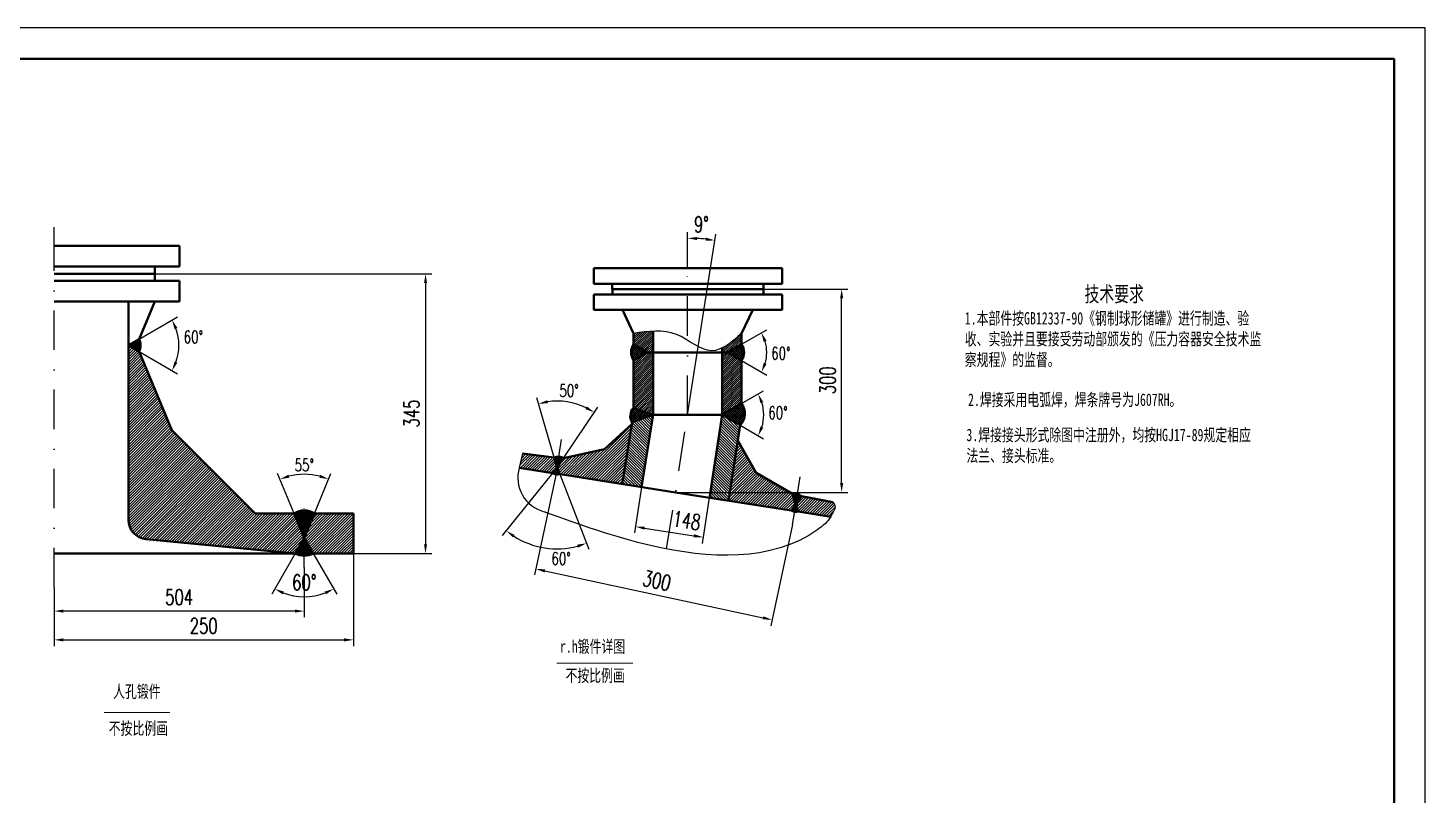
# Model space of a CAD drawing. Header units: inches. Extents: x 0 to 841, y 0 to 594.
# Drawn here: x 391.1 to 841, y 346.9 to 594 of the extents above; entities that cross this region are included whole.
import ezdxf

# ---------------------------------------------------------------- set-up
doc = ezdxf.new("R2010")
doc.units = ezdxf.units.IN
doc.header["$MEASUREMENT"] = 0
doc.linetypes.add('DASHDOT', pattern=[25.4, 12.7, -6.35, 0, -6.35])
for name, color, linetype, lineweight in [('图层1', 180, 'Continuous', 50), ('文字', 7, 'Continuous', 18), ('轮廓线', 170, 'Continuous', 50)]:
    doc.layers.add(name, color=color, linetype=linetype, lineweight=lineweight)
doc.layers.add('图层2', color=240, linetype='Continuous')
doc.layers.add('图层3', color=90, linetype='DASHDOT')
doc.styles.add('技术说明', font='txt.shx', dxfattribs={"width": 0.7, "height": 5, "bigfont": 'gbcbig.shx'})
doc.styles.add('技术说明文字', font='txt.shx', dxfattribs={"width": 0.7, "height": 4})
doc.dimstyles.new('ISO-25', dxfattribs={"dimtxt": 2, "dimasz": 3, "dimexe": 2, "dimexo": 0, "dimgap": 2, "dimtad": 1, "dimtoh": 1, "dimtxsty": '技术说明', "dimcen": 0, "dimadec": 0, "dimazin": 0, "dimtfac": 1, "dimtmove": 0, "dimatfit": 3, "dimfxl": 0, "dimarcsym": 0})
doc.dimstyles.new('副本 ISO-25', dxfattribs={"dimtxt": 4, "dimasz": 3, "dimexe": 2, "dimexo": 0, "dimgap": 1, "dimtad": 2, "dimtih": 1, "dimtoh": 1, "dimdsep": 46, "dimtxsty": '技术说明文字', "dimcen": 0, "dimadec": 0, "dimazin": 0, "dimtfac": 1, "dimtmove": 0, "dimatfit": 3, "dimfxl": 0, "dimarcsym": 0})
pattern_1 = [(225, (1578.4389, 590.2623), (0.3367596, -0.3367596), []), (315, (1578.4389, 590.2623), (0.3367596, 0.3367596), [])]
pattern_2 = [(225, (1578.4389, 590.2623), (0.3367596, -0.3367596), [])]
pattern_3 = [(225, (-593.9749, -806.32711), (0.176776695, -0.176776695), []), (315, (-593.9749, -806.32711), (0.176776695, 0.176776695), [])]
pattern_4 = [(315, (-38.02476, 20.238), (0.176776695, 0.176776695), []), (45, (-38.02476, 20.238), (-0.176776695, 0.176776695), [])]

# ---------------------------------------------------------------- blocks, each defined once
blk = doc.blocks.new('*D1')
at = {"color": 0, "lineweight": -2}
for p, q in [((495.91, 424.71), (495.91, 394.92)), ((399.51, 413.82), (399.51, 394.92)), ((402.51, 396.92), (492.91, 396.92))]:
    blk.add_line(p, q, dxfattribs=at)
at = {"color": 0}
for points in [[(402.51, 397.42), (402.51, 396.42), (399.51, 396.92)], [(492.91, 397.42), (492.91, 396.42), (495.91, 396.92)]]:
    blk.add_solid(points, dxfattribs=at)
at = {"layer": 'Defpoints', "color": 0}
for p in [(495.91, 424.71), (399.51, 413.82), (495.91, 396.92)]:
    blk.add_point(p, dxfattribs=at)
at = {"color": 0, "insert": (447.71, 401.42), "char_height": 5, "attachment_point": 5, "style": '技术说明'}
blk.add_mtext('250', dxfattribs=at)
blk = doc.blocks.new('*D2')
at = {"color": 0, "lineweight": -2}
for p, q in [((431.97, 514.85), (521.13, 514.85)), ((519.13, 511.85), (519.13, 427.71)), ((495.91, 424.71), (521.13, 424.71))]:
    blk.add_line(p, q, dxfattribs=at)
at = {"color": 0}
for points in [[(518.63, 511.85), (519.63, 511.85), (519.13, 514.85)], [(518.63, 427.71), (519.63, 427.71), (519.13, 424.71)]]:
    blk.add_solid(points, dxfattribs=at)
at = {"layer": 'Defpoints', "color": 0}
for p in [(431.97, 514.85), (495.91, 424.71), (519.13, 424.71)]:
    blk.add_point(p, dxfattribs=at)
at = {"color": 0, "insert": (514.63, 469.78), "char_height": 5, "attachment_point": 5, "rotation": 90, "style": '技术说明'}
blk.add_mtext('345', dxfattribs=at)
blk = doc.blocks.new('*D3')
at = {"color": 0, "lineweight": -2}
for p, q in [((477.16, 424.71), (469.59, 411.59)), ((483, 424.71), (490.57, 411.59))]:
    blk.add_line(p, q, dxfattribs=at)
blk.add_arc((480.08, 429.76), 18.98, 249.0654, 290.9346, dxfattribs=at)
at = {"color": 0}
for points in [[(473.09, 411.58), (473.52, 412.48), (470.59, 413.32)], [(486.65, 412.48), (487.08, 411.58), (489.57, 413.32)]]:
    blk.add_solid(points, dxfattribs=at)
at = {"layer": 'Defpoints', "color": 0}
for p in [(480.08, 429.76), (480.08, 429.76), (477.16, 424.71), (483, 424.71), (483.38, 411.07)]:
    blk.add_point(p, dxfattribs=at)
at = {"color": 0, "insert": (480.07, 415.42), "char_height": 5, "attachment_point": 5, "rotation": 359.9322, "style": '技术说明'}
blk.add_mtext('60°', dxfattribs=at)
blk = doc.blocks.new('*D4')
at = {"layer": 'Defpoints', "color": 0}
for p in [(423.43, 491.78), (423.43, 491.78), (426.96, 493.81), (426.96, 489.74), (439.45, 488.95)]:
    blk.add_point(p, dxfattribs=at)
at = {"layer": '文字', "color": 0, "lineweight": -2}
for p, q in [((426.96, 493.81), (439.25, 500.91)), ((426.96, 489.74), (439.25, 482.64))]:
    blk.add_line(p, q, dxfattribs=at)
blk.add_arc((423.43, 491.78), 16.27, 340.5813, 19.4187, dxfattribs=at)
at = {"layer": '文字', "color": 0}
for points in [[(438.32, 496.98), (439.23, 497.39), (437.52, 499.91)], [(439.23, 486.16), (438.32, 486.58), (437.52, 483.64)]]:
    blk.add_solid(points, dxfattribs=at)
at = {"layer": '文字', "color": 0, "insert": (444.37, 494.47), "char_height": 4, "attachment_point": 5, "style": '技术说明文字'}
blk.add_mtext('60°', dxfattribs=at)
blk = doc.blocks.new('*D5')
at = {"color": 0, "lineweight": -2}
for p, q in [((480.08, 420.18), (480.08, 404.19)), ((399.51, 413.82), (399.51, 404.19)), ((477.08, 406.19), (402.51, 406.19))]:
    blk.add_line(p, q, dxfattribs=at)
at = {"color": 0}
for points in [[(402.51, 406.69), (402.51, 405.69), (399.51, 406.19)], [(477.08, 406.69), (477.08, 405.69), (480.08, 406.19)]]:
    blk.add_solid(points, dxfattribs=at)
at = {"layer": 'Defpoints', "color": 0}
for p in [(480.08, 420.18), (399.51, 413.82), (399.51, 406.19)]:
    blk.add_point(p, dxfattribs=at)
at = {"color": 0, "insert": (439.79, 410.69), "char_height": 5, "attachment_point": 5, "style": '技术说明'}
blk.add_mtext('504', dxfattribs=at)
blk = doc.blocks.new('*D6')
at = {"color": 0, "lineweight": -2}
for p, q in [((627.96, 509.91), (655.13, 509.91)), ((653.13, 447.42), (653.13, 506.91)), ((599.62, 444.42), (655.13, 444.42))]:
    blk.add_line(p, q, dxfattribs=at)
at = {"color": 0}
for points in [[(652.63, 506.91), (653.63, 506.91), (653.13, 509.91)], [(652.63, 447.42), (653.63, 447.42), (653.13, 444.42)]]:
    blk.add_solid(points, dxfattribs=at)
at = {"layer": 'Defpoints', "color": 0}
for p in [(627.96, 509.91), (653.13, 509.91), (599.62, 444.42)]:
    blk.add_point(p, dxfattribs=at)
at = {"color": 0, "insert": (648.63, 480.51), "char_height": 5, "attachment_point": 5, "rotation": 90, "style": '技术说明'}
blk.add_mtext('300', dxfattribs=at)
blk = doc.blocks.new('*D7')
at = {"color": 0, "lineweight": -2}
for p, q in [((560.55, 455.64), (554.94, 474.88)), ((563.6, 455.49), (574.58, 471.83))]:
    blk.add_line(p, q, dxfattribs=at)
blk.add_arc((561.5, 452.37), 21.45, 64.1192, 98.2342, dxfattribs=at)
at = {"color": 0}
for points in [[(558.53, 473.11), (558.32, 474.09), (555.5, 472.96)], [(571.11, 472.1), (570.61, 471.23), (573.46, 470.17)]]:
    blk.add_solid(points, dxfattribs=at)
at = {"layer": 'Defpoints', "color": 0}
for p in [(567.84, 472.86), (560.55, 455.64), (563.6, 455.49), (561.31, 453.02), (561.81, 452.83)]:
    blk.add_point(p, dxfattribs=at)
at = {"color": 0, "insert": (565.35, 477.18), "char_height": 4, "attachment_point": 5, "style": '技术说明文字'}
blk.add_mtext('50°', dxfattribs=at)
blk = doc.blocks.new('*D8')
at = {"color": 0, "lineweight": -2}
for p, q in [((560.06, 450.61), (543.85, 430.48)), ((562.34, 450.26), (571.68, 426.16))]:
    blk.add_line(p, q, dxfattribs=at)
blk.add_arc((561.51, 452.41), 26.16, 237.7515, 284.6019, dxfattribs=at)
at = {"color": 0}
for points in [[(547.26, 429.88), (547.84, 430.7), (545.11, 432.03)], [(567.95, 427.58), (568.26, 426.62), (570.96, 428.02)]]:
    blk.add_solid(points, dxfattribs=at)
at = {"layer": 'Defpoints', "color": 0}
for p in [(560.06, 450.61), (561.15, 451.97), (561.71, 451.88), (562.34, 450.26), (553.07, 427.65)]:
    blk.add_point(p, dxfattribs=at)
at = {"color": 0, "insert": (562.79, 423.09), "char_height": 4, "attachment_point": 5, "style": '技术说明文字'}
blk.add_mtext('60°', dxfattribs=at)
blk = doc.blocks.new('*D9')
at = {"color": 0, "lineweight": -2}
for p, q in [((561.2, 450.43), (554.18, 417.82)), ((637.35, 434.05), (630.33, 401.43)), ((557.54, 419.14), (627.82, 404.02))]:
    blk.add_line(p, q, dxfattribs=at)
at = {"color": 0}
for points in [[(557.64, 419.63), (557.43, 418.65), (554.6, 419.77)], [(627.93, 404.51), (627.71, 403.53), (630.75, 403.39)]]:
    blk.add_solid(points, dxfattribs=at)
at = {"layer": 'Defpoints', "color": 0}
for p in [(561.2, 450.43), (637.35, 434.05), (630.75, 403.39)]:
    blk.add_point(p, dxfattribs=at)
at = {"color": 0, "insert": (593.62, 415.98), "char_height": 5, "attachment_point": 5, "rotation": 347.8557, "style": '技术说明'}
blk.add_mtext('300', dxfattribs=at)
blk = doc.blocks.new('*D10')
at = {"color": 0, "lineweight": -2}
for p, q in [((620.93, 473.03), (627.97, 477.1)), ((620.41, 466.05), (627.97, 461.68))]:
    blk.add_line(p, q, dxfattribs=at)
blk.add_arc((614.63, 469.39), 13.41, 342.8422, 17.1578, dxfattribs=at)
at = {"color": 0}
for points in [[(626.98, 473.15), (627.9, 473.55), (626.24, 476.1)], [(627.9, 465.23), (626.98, 465.63), (626.24, 462.68)]]:
    blk.add_solid(points, dxfattribs=at)
at = {"layer": 'Defpoints', "color": 0}
for p in [(620.93, 473.03), (614.63, 469.39), (614.63, 469.39), (620.41, 466.05), (627.84, 467.06)]:
    blk.add_point(p, dxfattribs=at)
at = {"color": 0, "insert": (632.63, 470.05), "char_height": 4, "attachment_point": 5, "style": '技术说明文字'}
blk.add_mtext('60°', dxfattribs=at)
blk = doc.blocks.new('*D11')
at = {"color": 0, "lineweight": -2}
for p, q in [((620.93, 492.12), (629.05, 496.81)), ((620.93, 486.9), (629.05, 482.21))]:
    blk.add_line(p, q, dxfattribs=at)
blk.add_arc((616.4, 489.51), 12.61, 343.6657, 16.3343, dxfattribs=at)
at = {"color": 0}
for points in [[(628.04, 492.86), (628.96, 493.25), (627.32, 495.81)], [(628.96, 485.77), (628.04, 486.16), (627.32, 483.21)]]:
    blk.add_solid(points, dxfattribs=at)
at = {"layer": 'Defpoints', "color": 0}
for p in [(620.93, 492.12), (628.82, 491.7), (616.4, 489.51), (616.4, 489.51), (620.93, 486.9)]:
    blk.add_point(p, dxfattribs=at)
at = {"color": 0, "insert": (633.56, 489.21), "char_height": 4, "attachment_point": 5, "style": '技术说明文字'}
blk.add_mtext('60°', dxfattribs=at)
blk = doc.blocks.new('*D12')
at = {"color": 0, "lineweight": -2}
for p, q in [((588.71, 446.13), (586.4, 431.42)), ((610.52, 442.71), (608.22, 428)), ((589.68, 432.93), (605.57, 430.44))]:
    blk.add_line(p, q, dxfattribs=at)
at = {"color": 0}
for points in [[(589.76, 433.42), (589.6, 432.43), (586.71, 433.39)], [(605.64, 430.93), (605.49, 429.94), (608.53, 429.97)]]:
    blk.add_solid(points, dxfattribs=at)
at = {"layer": 'Defpoints', "color": 0}
for p in [(588.71, 446.13), (610.52, 442.71), (608.53, 429.97)]:
    blk.add_point(p, dxfattribs=at)
at = {"color": 0, "insert": (603.24, 435.36), "char_height": 5, "attachment_point": 5, "rotation": 351.1, "style": '技术说明'}
blk.add_mtext('148', dxfattribs=at)
blk = doc.blocks.new('*D29')
at = {"color": 0, "lineweight": -2}
for p, q in [((603.53, 516.61), (603.53, 528.26)), ((603.53, 469.39), (612.63, 527.55))]:
    blk.add_line(p, q, dxfattribs=at)
blk.add_arc((603.53, 469.39), 56.87, 84.1227, 86.9773, dxfattribs=at)
at = {"color": 0}
for points in [[(606.51, 525.68), (606.54, 526.68), (603.53, 526.26)], [(609.41, 526.46), (609.29, 525.47), (612.33, 525.58)]]:
    blk.add_solid(points, dxfattribs=at)
at = {"layer": 'Defpoints', "color": 0}
for p in [(606.47, 526.19), (603.53, 516.61), (603.53, 469.39), (603.53, 469.39), (596.76, 426.19)]:
    blk.add_point(p, dxfattribs=at)
at = {"color": 0, "insert": (607.97, 530.73), "char_height": 5, "attachment_point": 5, "style": '技术说明'}
blk.add_mtext('9°', dxfattribs=at)
blk = doc.blocks.new('*D30')
at = {"layer": 'Defpoints', "color": 0}
for p in [(482.75, 450.06), (476.83, 437.6), (483.33, 437.6), (480.08, 429.76), (480.08, 429.76)]:
    blk.add_point(p, dxfattribs=at)
at = {"layer": '文字', "color": 0, "lineweight": -2}
for p, q in [((476.83, 437.6), (471.48, 450.53)), ((483.33, 437.6), (488.68, 450.53))]:
    blk.add_line(p, q, dxfattribs=at)
blk.add_arc((480.08, 429.76), 20.48, 75.9012, 104.0988, dxfattribs=at)
at = {"layer": '文字', "color": 0}
for points in [[(475.25, 449.15), (474.94, 450.1), (472.25, 448.68)], [(485.23, 450.1), (484.91, 449.15), (487.92, 448.68)]]:
    blk.add_solid(points, dxfattribs=at)
at = {"layer": '文字', "color": 0, "insert": (480.08, 453.24), "char_height": 4, "attachment_point": 5, "style": '技术说明文字'}
blk.add_mtext('55°', dxfattribs=at)

msp = doc.modelspace()

# ---------------------------------------------------------------- hatches: boundary and pattern name
at = {"layer": '图层2'}
h = msp.add_hatch(dxfattribs=at)
h.set_pattern_fill('ANSI31', color=256, scale=0.15, angle=180, style=0)
h.set_pattern_definition(pattern_2)
edge = h.paths.add_edge_path()
edge.add_spline(control_points=[(592.426, 496.335), (590.345, 496.246), (588.236, 495.936), (586.126, 495.626)], knot_values=[208.3148615, 208.3148615, 208.3148615, 208.3148615, 249.5941736, 249.5941736, 249.5941736, 249.5941736], degree=3, periodic=0)
edge.add_line((586.126, 495.626), (586.126, 492.123))
edge.add_line((586.126, 492.123), (590.651, 489.51))
edge.add_line((590.651, 489.51), (592.426, 489.51))
edge.add_line((592.426, 489.51), (592.426, 496.335))
h = msp.add_hatch(dxfattribs=at)
h.set_pattern_fill('ANSI31', color=256, scale=0.15, angle=180, style=0)
h.set_pattern_definition(pattern_2)
edge = h.paths.add_edge_path()
edge.add_spline(control_points=[(620.926, 495.626), (618.832, 493.79), (616.738, 491.954), (614.626, 490.913)], knot_values=[0, 0, 0, 0, 48.6683411, 48.6683411, 48.6683411, 48.6683411], degree=3, periodic=0)
edge.add_line((614.626, 490.913), (614.626, 489.51))
edge.add_line((614.626, 489.51), (616.402, 489.51))
edge.add_line((616.402, 489.51), (620.926, 492.123))
edge.add_line((620.926, 492.123), (620.926, 495.626))
h = msp.add_hatch(dxfattribs=at)
h.set_pattern_fill('ANSI37', color=256, scale=2, angle=180, style=0)
h.set_pattern_definition(pattern_3)
h.paths.add_polyline_path([(426.956, 493.811), (423.434, 491.777), (426.956, 489.743, 0.2090343)])
h = msp.add_hatch(dxfattribs=at)
h.set_pattern_fill('ANSI31', color=256, scale=5, angle=180, style=0)
h.paths.add_polyline_path([(477.164, 424.706), (480.082, 429.759), (476.834, 437.6), (464.258, 437.6), (437.451, 464.408), (426.956, 489.743), (423.434, 491.777), (423.434, 435.614, 0.3863768), (429.143, 429.329)])
h.paths.add_polyline_path([(483.33, 437.6), (480.082, 429.759), (483, 424.706), (495.906, 424.706), (495.906, 437.6)])
h = msp.add_hatch(dxfattribs=at)
h.set_pattern_fill('ANSI37', color=256, scale=0.15, angle=180, style=0)
h.set_pattern_definition(pattern_1)
h.paths.add_polyline_path([(586.126, 486.898), (590.651, 489.51), (586.126, 492.123, 0.3041259)])
h.paths.add_polyline_path([(620.926, 486.898, 0.3041259), (620.926, 492.123), (616.402, 489.51)])
h.paths.add_polyline_path([(585.704, 467.033), (592.259, 469.389), (585.084, 469.389, 0.1766265)])
h.paths.add_polyline_path([(585.084, 469.389), (592.259, 469.389), (586.126, 471.593, 0.1767918)])
h = msp.add_hatch(dxfattribs=at)
h.set_pattern_fill('ANSI31', color=256, scale=0.15, angle=180, style=0)
h.set_pattern_definition(pattern_2)
h.paths.add_polyline_path([(592.426, 489.51), (590.651, 489.51), (586.126, 486.898), (586.126, 471.593), (592.259, 469.389), (592.413, 469.364), (592.426, 469.449)])
h = msp.add_hatch(dxfattribs=at)
h.set_pattern_fill('ANSI31', color=256, scale=0.15, angle=180, style=0)
h.set_pattern_definition(pattern_2)
h.paths.add_polyline_path([(614.626, 469.389), (620.926, 473.026), (620.926, 486.898), (616.402, 489.51), (614.626, 489.51)])
h = msp.add_hatch(dxfattribs=at)
h.set_pattern_fill('ANSI37', color=256, scale=0.15, angle=180, style=0)
h.set_pattern_definition(pattern_1)
h.paths.add_polyline_path([(614.626, 469.389), (621.98, 469.389, 0.1845149), (620.926, 473.026)])
h = msp.add_hatch(dxfattribs=at)
h.set_pattern_fill('ANSI31', color=256, scale=5, angle=270, style=0)
h.set_pattern_definition([(315, (-38.02476, 20.238), (0.44194174, 0.44194174), [])])
h.paths.add_polyline_path([(582.41, 447.113), (588.708, 446.127), (592.413, 469.364), (592.259, 469.389), (585.704, 467.033)])
h.paths.add_polyline_path([(610.524, 442.711), (616.684, 441.746), (620.414, 466.048), (614.626, 469.389)])
h = msp.add_hatch(dxfattribs=at)
h.set_pattern_fill('ANSI37', color=256, scale=0.15, angle=180, style=0)
h.set_pattern_definition(pattern_1)
h.paths.add_polyline_path([(620.414, 466.048, 0.179485), (621.98, 469.389), (614.626, 469.389)])
h = msp.add_hatch(dxfattribs=at)
h.set_pattern_fill('ANSI31', color=256, scale=5, style=0)
h.set_pattern_definition([(45, (-38.02476, 20.238), (-0.44194174, 0.44194174), [])])
h.paths.add_polyline_path([(582.41, 447.113), (585.611, 466.468), (576.777, 458.336), (563.597, 455.486), (561.813, 452.832), (561.701, 451.911), (562.343, 450.256), (566.532, 449.6)])
h.paths.add_polyline_path([(560.059, 450.613), (561.149, 451.967), (561.326, 452.961), (560.545, 455.639), (550.374, 456.948), (549.271, 452.303)])
h = msp.add_hatch(dxfattribs=at)
h.set_pattern_fill('ANSI31', color=256, scale=5, angle=180, style=0)
h.set_pattern_definition([(225, (-38.02476, 20.238), (0.44194174, -0.44194174), [])])
h.paths.add_polyline_path([(625.617, 450.688), (619.666, 461.176), (616.684, 441.746), (636.89, 438.582), (638.007, 439.962), (638.182, 440.872), (637.295, 443.946)])
edge = h.paths.add_edge_path()
edge.add_spline(control_points=[(649.595, 436.592), (649.863, 437.07), (650.296, 438.088), (651.359, 439.683), (650.679, 440.75), (650.332, 441.295)], knot_values=[0, 0, 0, 0, 11.2058361, 22.531369, 34.3360504, 34.3360504, 34.3360504, 34.3360504], degree=3, periodic=0)
edge.add_line((650.332, 441.295), (640.247, 443.159))
edge.add_line((640.247, 443.159), (638.72, 440.9))
edge.add_line((638.72, 440.9), (638.685, 440.847))
edge.add_line((638.685, 440.847), (638.677, 440.791))
edge.add_line((638.677, 440.791), (638.55, 439.846))
edge.add_line((638.55, 439.846), (639.173, 438.224))
edge.add_line((639.173, 438.224), (649.595, 436.592))
h = msp.add_hatch(dxfattribs=at)
h.set_pattern_fill('ANSI37', color=256, scale=2, angle=270, style=0)
h.set_pattern_definition(pattern_4)
h.paths.add_polyline_path([(563.597, 455.486), (561.813, 452.832), (561.701, 451.911), (561.714, 451.879), (562.341, 450.259, -0.1913443), (560.059, 450.613), (561.149, 451.967), (561.316, 452.906), (561.326, 452.961), (561.308, 453.023), (560.545, 455.639, -0.2410822)])
h = msp.add_hatch(dxfattribs=at)
h.set_pattern_fill('ANSI37', color=256, scale=2, angle=270, style=0)
h.set_pattern_definition(pattern_4)
h.paths.add_polyline_path([(638.182, 440.872), (638.007, 439.962), (637.985, 439.935), (636.892, 438.585, 0.1913443), (639.173, 438.224), (638.55, 439.846), (638.677, 440.791), (638.685, 440.847), (638.72, 440.9), (640.247, 443.159, 0.2410822), (637.295, 443.946)])
h = msp.add_hatch(dxfattribs=at)
h.set_pattern_fill('ANSI37', color=256, scale=2, angle=180, style=0)
h.set_pattern_definition(pattern_3)
h.paths.add_polyline_path([(480.082, 429.759), (483.33, 437.6, 0.3365031), (476.834, 437.6)])
h.paths.add_polyline_path([(480.082, 429.759), (477.164, 424.706, 0.2333165), (483, 424.706)])

# ---------------------------------------------------------------- linework, layer by layer
for p, q in [((550.374, 456.948), (549.271, 452.303)), ((636.892, 438.585), (636.89, 438.582))]:
    msp.add_line(p, q)
msp.add_lwpolyline([(0, 0), (841, 0), (841, 594), (0, 594)], close=True)
msp.add_arc((560.21, 449.198), 11.371, 164.15512, 255.22779)
for points in [[(620.926, 495.626), (611.262, 490.046), (599.922, 495.254), (586.126, 495.626)], [(650.332, 441.295), (651.009, 439.659), (650.359, 438.09), (649.595, 436.592), (645.431, 432.428), (592.057, 427.185), (557.31, 438.203)]]:
    msp.add_spline(points, degree=3)
at = {"layer": '图层1'}
for p, q in [((431.968, 523.787), (399.508, 523.787)), ((439.949, 523.787), (431.968, 523.787)), ((439.949, 523.787), (439.949, 517.144)), ((439.949, 517.144), (399.508, 517.144)), ((431.968, 514.848), (399.508, 514.848)), ((431.941, 514.848), (431.941, 517.144)), ((431.941, 512.552), (431.941, 514.848)), ((573.285, 516.612), (573.285, 511.63)), ((573.285, 516.612), (579.271, 516.612)), ((579.271, 516.612), (603.616, 516.612)), ((627.961, 516.612), (603.616, 516.612)), ((633.946, 516.612), (627.961, 516.612)), ((633.946, 516.612), (633.946, 511.63)), ((439.949, 512.552), (399.508, 512.552)), ((439.949, 505.909), (439.949, 512.552)), ((573.285, 511.63), (603.616, 511.63)), ((579.271, 509.908), (579.271, 511.63)), ((579.271, 509.908), (603.616, 509.908)), ((579.291, 508.186), (579.291, 509.908)), ((633.946, 511.63), (603.616, 511.63)), ((627.961, 509.908), (603.616, 509.908)), ((627.94, 509.908), (627.94, 511.63)), ((627.94, 508.186), (627.94, 509.908)), ((431.968, 505.909), (399.508, 505.909)), ((423.434, 496.951), (423.434, 505.909)), ((431.968, 505.909), (426.956, 493.811)), ((439.949, 505.909), (431.968, 505.909)), ((573.285, 503.204), (573.285, 508.186)), ((573.285, 508.186), (603.616, 508.186)), ((603.616, 508.186), (598.214, 508.186)), ((633.946, 508.186), (603.616, 508.186)), ((633.946, 503.204), (633.946, 508.186)), ((573.285, 503.204), (579.271, 503.204)), ((579.271, 503.204), (603.616, 503.204)), ((582.537, 503.204), (586.126, 495.626)), ((603.526, 503.204), (614.626, 503.204)), ((627.961, 503.204), (603.616, 503.204)), ((624.516, 503.204), (620.926, 495.626)), ((633.946, 503.204), (627.961, 503.204)), ((423.434, 496.951), (423.434, 491.777)), ((423.434, 435.614), (423.434, 496.95)), ((586.126, 492.123), (586.126, 495.626)), ((592.426, 496.335), (592.426, 469.389)), ((620.926, 492.123), (620.926, 495.626)), ((423.434, 491.777), (426.956, 493.811)), ((423.434, 491.777), (426.956, 489.743)), ((590.651, 489.51), (586.126, 492.123)), ((614.626, 490.913), (614.626, 469.389)), ((616.402, 489.51), (620.926, 492.123)), ((426.956, 489.743), (437.451, 464.408)), ((590.651, 489.51), (586.126, 486.898)), ((586.126, 471.593), (586.126, 486.898)), ((603.526, 489.51), (590.651, 489.51)), ((616.402, 489.51), (603.526, 489.51)), ((616.402, 489.51), (620.926, 486.898)), ((620.926, 473.026), (620.926, 486.898)), ((620.926, 473.026), (614.626, 469.389)), ((592.259, 469.389), (585.704, 467.033)), ((592.259, 469.389), (586.126, 471.593)), ((588.708, 446.127), (592.426, 469.449)), ((592.259, 469.389), (592.413, 469.364)), ((614.626, 469.389), (592.426, 469.389)), ((610.524, 442.711), (614.626, 469.389)), ((614.626, 469.389), (620.414, 466.048)), ((437.451, 464.408), (464.258, 437.6)), ((585.649, 466.503), (576.777, 458.336)), ((585.704, 467.033), (582.41, 447.113)), ((620.414, 466.048), (616.684, 441.746)), ((619.666, 461.176), (625.617, 450.688)), ((560.545, 455.639), (550.374, 456.948)), ((560.545, 455.639), (561.308, 453.023)), ((563.597, 455.486), (561.813, 452.832)), ((563.006, 455.359), (562.902, 455.336)), ((576.777, 458.336), (563.532, 455.472)), ((560.059, 450.613), (549.271, 452.303)), ((561.149, 451.967), (560.059, 450.613)), ((561.316, 452.906), (561.149, 451.967)), ((561.813, 452.832), (561.701, 451.911)), ((561.714, 451.879), (562.341, 450.259)), ((566.532, 449.6), (562.333, 450.257)), ((625.617, 450.688), (637.295, 443.946)), ((599.616, 444.419), (566.532, 449.6)), ((636.899, 438.581), (599.616, 444.419)), ((637.295, 443.946), (638.182, 440.872)), ((640.247, 443.159), (638.72, 440.9)), ((638.825, 443.421), (638.832, 443.42)), ((640.247, 443.159), (650.332, 441.295)), ((464.258, 437.6), (476.834, 437.6)), ((480.082, 429.759), (476.834, 437.6)), ((480.082, 429.759), (483.33, 437.6)), ((483.33, 437.6), (495.906, 437.6)), ((495.906, 437.6), (495.906, 424.706)), ((637.985, 439.935), (636.892, 438.585)), ((637.985, 439.935), (638.007, 439.962)), ((638.182, 440.872), (638.007, 439.962)), ((638.677, 440.791), (638.55, 439.846)), ((638.55, 439.846), (639.173, 438.224)), ((638.677, 440.791), (638.685, 440.847)), ((638.72, 440.9), (638.685, 440.847)), ((649.595, 436.592), (639.173, 438.224)), ((477.164, 424.706), (429.143, 429.329)), ((480.082, 429.759), (477.164, 424.706)), ((480.082, 429.759), (483, 424.706)), ((477.164, 424.706), (399.508, 424.706)), ((495.906, 424.706), (483, 424.706))]:
    msp.add_line(p, q, dxfattribs=at)
for centre, radius, start, end in [((422.304, 491.777), 5.078, 336.38645, 23.61355), ((590.024, 489.51), 4.692, 146.16825, 213.83175), ((617.029, 489.51), 4.692, 326.16825, 33.83175), ((616.693, 469.829), 5.305, 314.53832, 37.05723), ((588.625, 469.062), 3.556, 134.62782, 214.79771), ((561.922, 452.583), 3.352, 60.02114, 114.23852), ((561.646, 453.309), 3.128, 239.51209, 282.84124), ((638.002, 440.669), 3.352, 47.96148, 102.17886), ((480.082, 433.321), 5.372, 52.8035, 127.1965), ((638.486, 441.276), 3.128, 239.35876, 282.68791), ((429.748, 435.614), 6.314, 180, 264.5015), ((480.082, 430.618), 6.593, 243.73378, 296.26622)]:
    msp.add_arc(centre, radius, start, end, dxfattribs=at)
at = {"layer": '图层3'}
for p, q in [((399.508, 517.144), (399.508, 531.257)), ((399.508, 413.824), (399.508, 531.257)), ((603.526, 469.389), (603.526, 516.612)), ((596.762, 426.189), (603.526, 469.389)), ((561.2, 450.435), (562.907, 461.43)), ((638.033, 438.403), (639.769, 449.394)), ((480.082, 420.185), (480.082, 444.275)), ((637.35, 434.048), (638.033, 438.403))]:
    msp.add_line(p, q, dxfattribs=at)
at = {"layer": '文字'}
for p, q in [((561.437, 389.463), (585.914, 389.463)), ((415.599, 373.476), (436.738, 373.476))]:
    msp.add_line(p, q, dxfattribs=at)
at = {"layer": '轮廓线'}
msp.add_lwpolyline([(25, 10), (831, 10), (831, 584), (25, 584)], close=True, dxfattribs=at)

# ---------------------------------------------------------------- texts
at = {"layer": '文字', "char_height": 4, "attachment_point": 1}
for s, insert, width, style in [('{\\fSimSun|b0|i0|c134|p2;              \\H1.25x;     技术要求\\P\\H0.8x;1.本部件按GB12337-90《钢制球形储罐》进行制造、验收、实验并且要接受劳动部颁发的《压力容器安全技术监察规程》的监督。}', (692.782, 510.822), 98.6637, '技术说明'), ('{\\fSimSun|b0|i0|c134|p2;2.焊接采用电弧焊，焊条牌号为J607RH。}', (693.829, 476.27), 95.851, '技术说明'), ('\\pt112;{\\fSimSun|b0|i0|c134|p2;3.焊接接头形式除图中注册外，均按HGJ17-89规定相应法兰、接头标准。}', (693.301, 464.923), 92.94642, '技术说明'), ('{\\fSimSun|b0|i0|c134|p2;r.h\\fSimSun|b0|i0|c134|p54;锻件详图}', (562.425, 396.787), 40.63747, '技术说明文字'), ('\\pt16;{\\fSimSun|b0|i0|c134|p54;不按比例画}', (564.215, 387.429), 20.75111, '技术说明文字'), ('\\pt4,8,28;{\\fSimSun|b0|i0|c134|p54;人孔锻件}', (418.533, 382.293), 40.82364, '技术说明文字'), ('\\pt16;{\\fSimSun|b0|i0|c134|p54;不按比例画}', (417.121, 370.412), 20.75111, '技术说明文字')]:
    msp.add_mtext(s, dxfattribs=dict(at, insert=insert, width=width, style=style))

# ---------------------------------------------------------------- dimensions: what is measured, and where the dimension line sits
for base, line1, line2, dimstyle, picture, middle in [((606.47, 526.186), ((596.762, 426.189), (603.526, 469.389)), ((603.526, 469.389), (603.526, 516.612)), 'ISO-25', '*D29', (607.968, 526.088)), ((628.818, 491.7), ((616.402, 489.51), (620.926, 492.123)), ((616.402, 489.51), (620.926, 486.898)), '副本 ISO-25', '*D11', (629.008, 489.293)), ((627.835, 467.06), ((614.626, 469.389), (620.414, 466.048)), ((620.926, 473.026), (614.626, 469.389)), '副本 ISO-25', '*D10', (628.03, 469.879)), ((553.067, 427.654), ((561.714, 451.879), (562.341, 450.259)), ((561.149, 451.967), (560.059, 450.613)), '副本 ISO-25', '*D8', (562.649, 426.28)), ((483.378, 411.067), ((480.082, 429.759), (477.164, 424.706)), ((480.082, 429.759), (483, 424.706)), 'ISO-25', '*D3', (480.06, 410.779))]:
    dim = msp.add_angular_dim_2l(base=base, line1=line1, line2=line2, dimstyle=dimstyle)
    dim.commit()
    dim.dimension.update_dxf_attribs({"geometry": picture, "text_midpoint": middle, "dimtype": 162})
dim = msp.add_linear_dim(base=(519.134, 424.706), p1=(431.968, 514.848), p2=(495.906, 424.706), angle=90, text='345', dimstyle='ISO-25')
dim.commit()
dim.dimension.update_dxf_attribs({"geometry": '*D2', "text_midpoint": (514.634, 469.777)})
for base, p1, p2, angle, text, picture, middle, dimtype in [((653.131, 509.908), (599.616, 444.419), (627.961, 509.908), 90, '300', '*D6', (653.131, 480.509), 160), ((608.53, 429.975), (588.708, 446.127), (610.524, 442.711), 351.1, '148', '*D12', (602.54, 430.913), 161)]:
    dim = msp.add_linear_dim(base=base, p1=p1, p2=p2, angle=angle, text=text, dimstyle='ISO-25')
    dim.commit()
    dim.dimension.update_dxf_attribs({"geometry": picture, "text_midpoint": middle, "dimtype": dimtype})
dim = msp.add_angular_dim_2l(base=(567.837, 472.861), line1=((563.597, 455.486), (561.813, 452.832)), line2=((560.545, 455.639), (561.308, 453.023)), dimstyle='副本 ISO-25')
dim.commit()
dim.dimension.update_dxf_attribs({"geometry": '*D7', "text_midpoint": (565.351, 477.176)})
dim = msp.add_aligned_dim(p1=(561.2, 450.435), p2=(637.35, 434.048), distance=-31.362, text='300', dimstyle='ISO-25')
dim.commit()
dim.dimension.update_dxf_attribs({"geometry": '*D9', "text_midpoint": (593.624, 415.981)})
for base, p1, p2, text, picture, middle in [((495.906, 396.919), (399.508, 413.824), (495.906, 424.706), '250', '*D1', (447.707, 401.419)), ((399.508, 406.191), (480.082, 420.185), (399.508, 413.824), '504', '*D5', (439.795, 410.691))]:
    dim = msp.add_linear_dim(base=base, p1=p1, p2=p2, text=text, dimstyle='ISO-25')
    dim.commit()
    dim.dimension.update_dxf_attribs({"geometry": picture, "text_midpoint": middle})
at = {"layer": '文字'}
dim = msp.add_angular_dim_2l(base=(439.454, 488.952), line1=((423.434, 491.777), (426.956, 489.743)), line2=((423.434, 491.777), (426.956, 493.811)), dimstyle='副本 ISO-25', dxfattribs=at)
dim.commit()
dim.dimension.update_dxf_attribs({"geometry": '*D4', "text_midpoint": (439.569, 493.848), "dimtype": 162})
dim = msp.add_angular_dim_2l(base=(482.755, 450.062), line1=((480.082, 429.759), (483.33, 437.6)), line2=((480.082, 429.759), (476.834, 437.6)), text='55°', dimstyle='副本 ISO-25', dxfattribs=at)
dim.commit()
dim.dimension.update_dxf_attribs({"geometry": '*D30', "text_midpoint": (480.082, 453.237)})

doc.saveas('drawing.dxf')
